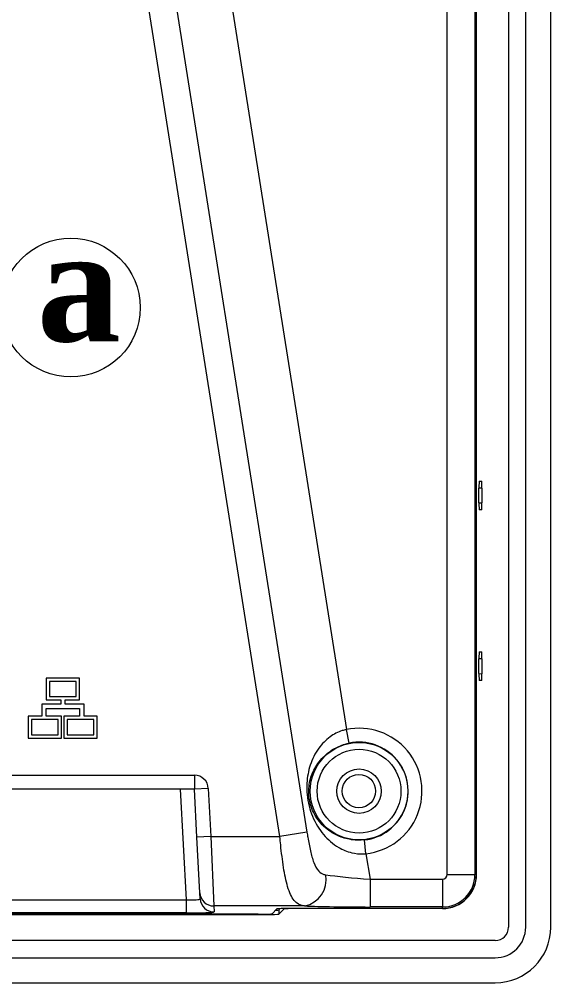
# Model space of a CAD drawing. Header units: millimetres. Extents: x 76 to 1788, y -159 to 878.
# Drawn here: x 375.4 to 413.6, y 279.5 to 348.9 of the extents above; entities that cross this region are included whole.
import ezdxf

# ---------------------------------------------------------------- set-up
doc = ezdxf.new("R2010")
doc.units = ezdxf.units.MM
doc.header["$LTSCALE"] = 2
doc.styles.get("Standard").update_dxf_attribs({"font": 'TIMES.TTF'})

msp = doc.modelspace()

# ---------------------------------------------------------------- linework, layer by layer
at = {"lineweight": 0}
for p, q in [((410.587, 421.783), (410.587, 283.475)), ((411.822, 283.478), (411.822, 421.778)), ((413.622, 283.478), (413.622, 421.778)), ((406.17, 287.279), (406.17, 417.979)), ((408.169, 417.979), (408.169, 287.279)), ((408.273, 287.279), (408.273, 417.979)), ((408.283, 287.279), (408.283, 417.979)), ((383.525, 395.099), (398.91, 297.718)), ((379.619, 394.481), (396.076, 290.316)), ((394.122, 290.007), (377.666, 394.173)), ((408.473, 315.61), (408.657, 315.616)), ((408.674, 315.117), (408.455, 315.109)), ((408.455, 314.049), (408.455, 315.109)), ((408.674, 315.117), (408.674, 314.041)), ((408.455, 314.049), (408.674, 314.041)), ((408.657, 313.542), (408.473, 313.548)), ((408.674, 302.817), (408.455, 302.809)), ((408.455, 301.749), (408.455, 302.809)), ((408.473, 303.31), (408.657, 303.316)), ((408.674, 302.817), (408.674, 301.741)), ((377.303, 301.424), (377.303, 299.852)), ((379.7, 301.424), (377.303, 301.424)), ((379.7, 299.852), (379.7, 301.424)), ((408.455, 301.749), (408.674, 301.741)), ((408.657, 301.242), (408.473, 301.248)), ((379.464, 301.188), (377.538, 301.188)), ((377.538, 301.188), (377.538, 300.087)), ((379.464, 300.087), (379.464, 301.188)), ((377.538, 300.087), (379.464, 300.087)), ((376.978, 299.537), (376.978, 298.672)), ((378.344, 299.537), (376.978, 299.537)), ((377.293, 299.223), (379.71, 299.223)), ((377.293, 298.672), (377.293, 299.223)), ((377.303, 299.852), (378.344, 299.852)), ((378.344, 299.852), (378.344, 299.537)), ((378.658, 299.852), (379.7, 299.852)), ((378.658, 299.537), (378.658, 299.852)), ((380.024, 299.537), (378.658, 299.537)), ((379.71, 299.223), (379.71, 298.672)), ((380.024, 298.672), (380.024, 299.537)), ((376.006, 298.672), (376.006, 297.101)), ((376.978, 298.672), (376.006, 298.672)), ((378.403, 298.672), (377.293, 298.672)), ((378.403, 297.101), (378.403, 298.672)), ((378.577, 298.672), (378.577, 297.101)), ((379.71, 298.672), (378.577, 298.672)), ((380.974, 298.672), (380.024, 298.672)), ((380.974, 297.101), (380.974, 298.672)), ((378.167, 298.437), (376.241, 298.437)), ((376.241, 298.437), (376.241, 297.336)), ((378.167, 297.336), (378.167, 298.437)), ((380.738, 298.437), (378.812, 298.437)), ((378.812, 298.437), (378.812, 297.336)), ((380.738, 297.336), (380.738, 298.437)), ((376.006, 297.101), (378.403, 297.101)), ((376.241, 297.336), (378.167, 297.336)), ((378.577, 297.101), (380.974, 297.101)), ((378.812, 297.336), (380.738, 297.336)), ((399.111, 296.739), (398.91, 297.718)), ((259.283, 294.429), (387.974, 294.429)), ((387.974, 294.429), (387.974, 293.429)), ((387.974, 293.429), (259.283, 293.429)), ((387.393, 285.453), (386.975, 293.429)), ((388.972, 293.481), (387.974, 293.429)), ((388.156, 289.955), (387.974, 293.429)), ((388.972, 293.481), (389.154, 290.007)), ((396.076, 290.316), (394.122, 290.007)), ((389.154, 290.007), (388.156, 289.955)), ((388.365, 285.958), (388.156, 289.955)), ((389.154, 290.007), (394.122, 290.007)), ((389.154, 290.007), (389.364, 285.011)), ((400.323, 288.775), (400.213, 289.768)), ((400.323, 288.775), (400.614, 286.932)), ((400.614, 286.932), (400.614, 284.934)), ((400.614, 286.932), (405.824, 286.932)), ((405.824, 286.932), (405.824, 284.934)), ((406.17, 287.279), (408.169, 287.279)), ((408.169, 287.279), (408.273, 287.279)), ((312.036, 285.453), (387.393, 285.453)), ((387.393, 284.506), (387.393, 285.453)), ((388.388, 285.523), (388.365, 285.958)), ((395.897, 285.011), (389.364, 285.011)), ((389.364, 285.011), (389.387, 284.576)), ((393.563, 284.444), (393.915, 284.796)), ((394.047, 284.727), (394.137, 284.817)), ((394.047, 284.427), (394.406, 284.786)), ((394.047, 284.727), (394.047, 284.427)), ((394.406, 284.786), (394.406, 284.825)), ((405.824, 284.83), (394.914, 284.83)), ((395.405, 284.83), (395.405, 284.819)), ((405.824, 284.819), (395.405, 284.819)), ((405.824, 284.934), (400.614, 284.934)), ((405.824, 284.83), (405.824, 284.934)), ((233.9, 284.393), (393.048, 284.393)), ((392.564, 284.411), (234.383, 284.411)), ((387.393, 284.506), (312.036, 284.506)), ((393.048, 284.393), (393.048, 284.415)), ((409.627, 282.515), (217.32, 282.515)), ((217.322, 281.278), (409.622, 281.278)), ((217.322, 279.478), (409.622, 279.478))]:
    msp.add_line(p, q, dxfattribs=at)
for centre, radius in [((379.073, 328.117), 5), ((399.824, 293.279), 3.517), ((399.824, 293.279), 3.017), ((399.824, 293.279), 1.6), ((399.814, 293.289), 1.2)]:
    msp.add_circle(centre, radius, dxfattribs=at)
for centre, radius, start, end in [((399.824, 293.279), 4.532, 276.32323, 101.63208), ((399.824, 293.279), 3.533, 276.32323, 101.63208), ((387.974, 293.429), 1, 3, 90), ((395.534, 286.901), 1.926, 280.88086, 10.46014), ((405.824, 287.279), 0.347, 270, 0), ((405.824, 287.279), 2.345, 270, 0), ((405.824, 287.279), 2.449, 270, 0), ((405.824, 287.279), 2.46, 270, 0), ((389.364, 286.01), 1, 183.01629, 270.02051), ((389.386, 285.575), 1, 183.01629, 270.02051), ((409.622, 283.478), 4, 270, 0), ((409.622, 283.478), 2.2, 270, 0), ((409.627, 283.475), 0.96, 270, 0)]:
    msp.add_arc(centre, radius, start, end, dxfattribs=at)
for centre, major_axis, ratio, start_param, end_param in [((408.473, 315.109), (0, 0.5), 0.034878, 0.001218, 1.570796), ((408.657, 315.116), (0, 0.5), 0.034963, 4.714831, 6.284409), ((408.473, 314.049), (0, 0.5), 0.034878, 1.570796, 3.140375), ((408.657, 314.042), (0, 0.5), 0.034963, 3.140369, 4.709947), ((408.473, 302.809), (0, 0.5), 0.034878, 0.001218, 1.570796), ((408.657, 302.816), (0, 0.5), 0.034963, 4.714831, 6.284409), ((408.473, 301.749), (0, 0.5), 0.034878, 1.570796, 3.140375), ((408.657, 301.742), (0, 0.5), 0.034963, 3.140369, 4.709947), ((400.581, 287.142), (4.099, -0.315), 0.050204, 3.838363, 4.724317), ((387.384, 285.575), (1.004, -0.054), 0.121071, 4.728032, 6.296089), ((393.048, 284.728), (1, 0), 0.034921, 5.603393, 6.248279), ((394.914, 284.795), (1, 0), 0.034921, 1.570796, 3.106686), ((395.405, 284.784), (1, 0), 0.034921, 1.570796, 3.106686), ((400.581, 285.143), (6.075, -0.001), 0.034492, 3.83189, 4.717845), ((387.384, 284.576), (2.003, 0), 0.034984, 4.716967, 6.285024), ((392.564, 284.446), (1, 0), 0.034921, 4.712389, 6.248279), ((393.048, 284.428), (1, 0), 0.034921, 4.712389, 6.248279)]:
    msp.add_ellipse(centre, major_axis=major_axis, ratio=ratio, start_param=start_param, end_param=end_param, dxfattribs=at)
for points, knots in [([(398.907, 297.718), (398.809, 297.693), (398.391, 297.588), (397.64, 297.187), (396.82, 296.333), (396.265, 295.195), (396.046, 294.056), (396.06, 293.033), (396.206, 292.201), (396.551, 291.181), (397.19, 290.129), (398.182, 289.255), (399.217, 288.819), (399.92, 288.742), (400.263, 288.77), (400.32, 288.775)], [0, 0, 0, 0, 0.022604, 0.096643, 0.189152, 0.303517, 0.41173, 0.475286, 0.537599, 0.597599, 0.725178, 0.843336, 0.922769, 0.987216, 1, 1, 1, 1]), ([(400.21, 289.768), (399.908, 289.754), (399.571, 289.739), (398.931, 289.835), (398.155, 290.073), (397.23, 290.712), (396.632, 291.494), (396.331, 292.25), (396.238, 292.689), (396.19, 293.137), (396.212, 293.826), (396.473, 294.709), (397.046, 295.602), (397.866, 296.288), (398.606, 296.622), (399.013, 296.717), (399.109, 296.739)], [0, 0, 0, 0, 0.073165, 0.081501, 0.164879, 0.287248, 0.413311, 0.467614, 0.504924, 0.521171, 0.577877, 0.683501, 0.801123, 0.897976, 0.976064, 1, 1, 1, 1]), ([(396.076, 290.316), (396.095, 290.195), (396.168, 289.742), (396.312, 288.983), (396.542, 288.118), (396.854, 287.516), (397.175, 287.308), (397.362, 287.261), (397.411, 287.254), (397.427, 287.251)], [0, 0, 0, 0, 0.087676, 0.327834, 0.556869, 0.78228, 0.945633, 0.981853, 1, 1, 1, 1]), ([(395.897, 285.011), (395.873, 285.013), (395.585, 285.038), (395.111, 285.309), (394.666, 286.289), (394.379, 287.732), (394.217, 289.041), (394.142, 289.806), (394.122, 290.007)], [0, 0, 0, 0, 0.020559, 0.247016, 0.487642, 0.707919, 0.922908, 1, 1, 1, 1])]:
    msp.add_open_spline(points, degree=3, knots=knots, dxfattribs=at)

# ---------------------------------------------------------------- texts
at = {"lineweight": 0, "insert": (376.627, 333.684), "char_height": 8, "width": 23.02509, "attachment_point": 1}
msp.add_mtext('{\\fTimes New Roman|b1|i0|c238|p18;a}', dxfattribs=at)

doc.saveas('drawing.dxf')
